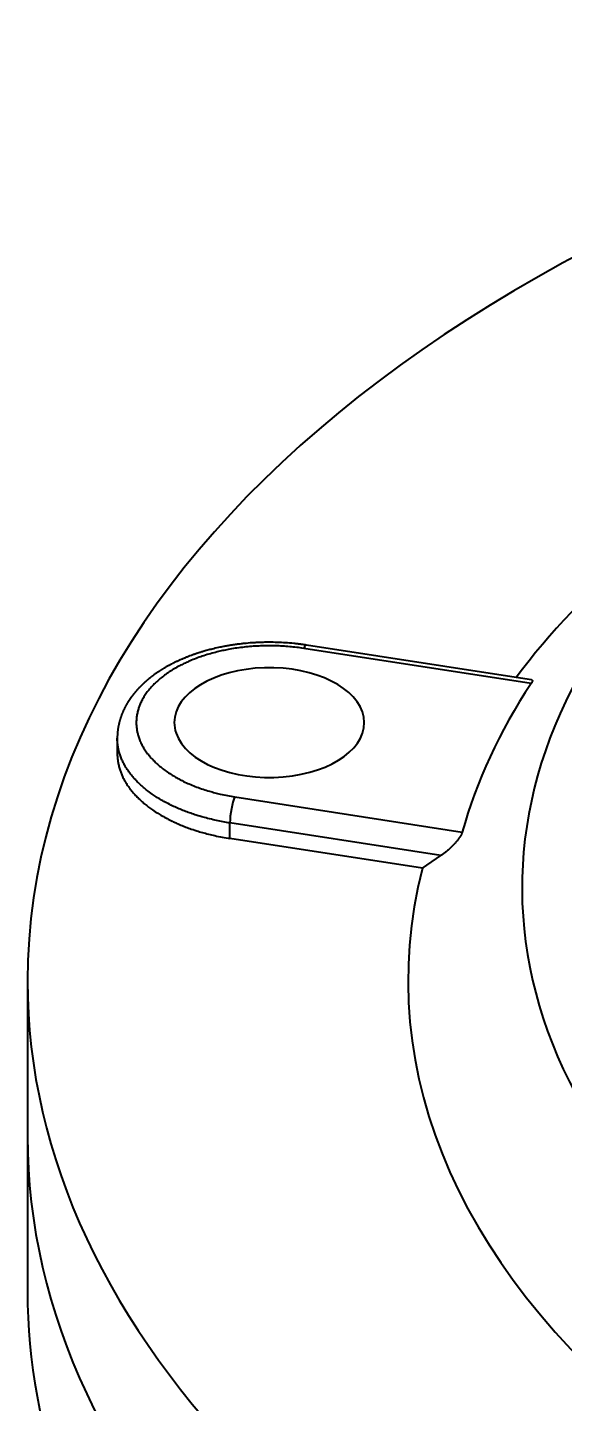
# Model space of a CAD drawing. Header units: millimetres. Extents: x 15 to 415, y 5 to 292.
# Drawn here: x 319.94 to 329.37, y 212.48 to 236.61 of the extents above; entities that cross this region are included whole.
import ezdxf

# ---------------------------------------------------------------- set-up
doc = ezdxf.new("R2010")
doc.units = ezdxf.units.MM
doc.layers.add('Geometries', color=7, linetype='Continuous')

msp = doc.modelspace()

# ---------------------------------------------------------------- linework, layer by layer
at = {"layer": 'Geometries', "linetype": 'Continuous', "lineweight": 40}
for p, q in [((328.7815, 225.1025), (324.7907, 225.7199)), ((328.5191, 225.2083), (324.8416, 225.7772)), ((328.7904, 225.1663), (328.5191, 225.2083)), ((321.5201, 224.1464), (321.5201, 224.1466)), ((321.5201, 224.1465), (321.5201, 224.1464)), ((321.5201, 224.1464), (321.5201, 223.8743)), ((323.5829, 223.1174), (327.5737, 222.5001)), ((327.1989, 222.0866), (323.4966, 222.6594)), ((323.4966, 222.3872), (323.4966, 222.6594)), ((326.8748, 221.8646), (323.4966, 222.3872)), ((326.8748, 221.8646), (327.1989, 222.0866)), ((319.9448, 219.8896), (319.9448, 217.1679)), ((319.9448, 217.1679), (319.9448, 214.4463))]:
    msp.add_line(p, q, dxfattribs=at)
at = {"layer": 'Geometries', "linetype": 'Continuous', "lineweight": 40, "flags": 128}
for points in [[(323.9569, 225.8209), (323.9371, 225.8199), (323.9134, 225.8184), (323.8895, 225.8169), (323.8538, 225.8143), (323.818, 225.8114), (323.7824, 225.8082), (323.7468, 225.8047), (323.7282, 225.8028), (323.7096, 225.8008), (323.6911, 225.7987), (323.6725, 225.7965), (323.6539, 225.7942), (323.6351, 225.7918), (323.6278, 225.7909), (323.6205, 225.7899), (323.6132, 225.7889), (323.6058, 225.7879), (323.5984, 225.7869), (323.591, 225.7859), (323.5837, 225.7848), (323.5767, 225.7839), (323.5684, 225.7826), (323.5605, 225.7815), (323.553, 225.7804), (323.546, 225.7793), (323.5395, 225.7783), (323.5351, 225.7777), (323.5305, 225.777), (323.5256, 225.7762), (323.5204, 225.7754), (323.5148, 225.7745), (323.5089, 225.7735), (323.5027, 225.7725), (323.4968, 225.7716), (323.4905, 225.7705), (323.484, 225.7695), (323.4776, 225.7684), (323.4711, 225.7673), (323.4648, 225.7662), (323.4476, 225.7632), (323.4307, 225.7602), (323.4142, 225.7572), (323.398, 225.7541), (323.382, 225.7511), (323.3614, 225.747), (323.3413, 225.743), (323.3213, 225.7388), (323.294, 225.733), (323.2668, 225.727), (323.2399, 225.7209), (323.2132, 225.7145), (323.1867, 225.7081), (323.1657, 225.7028), (323.1447, 225.6974), (323.1236, 225.6919), (323.1023, 225.6861), (323.0806, 225.6802), (323.0621, 225.6749), (323.0438, 225.6697), (323.0257, 225.6643), (323.0173, 225.6618), (323.0089, 225.6593), (323.0007, 225.6568), (322.9928, 225.6544), (322.9853, 225.6521), (322.978, 225.6498), (322.9711, 225.6477), (322.9645, 225.6456), (322.9579, 225.6435), (322.9511, 225.6413), (322.944, 225.639), (322.9367, 225.6367), (322.9291, 225.6342), (322.9213, 225.6316), (322.9107, 225.6281), (322.9, 225.6245), (322.8894, 225.6209), (322.879, 225.6173), (322.8686, 225.6137), (322.8585, 225.6101), (322.8484, 225.6065), (322.8211, 225.5967), (322.7939, 225.5866), (322.7824, 225.5822), (322.7707, 225.5777), (322.7588, 225.5731), (322.7467, 225.5683), (322.7343, 225.5634), (322.7217, 225.5584), (322.7152, 225.5557), (322.709, 225.5532), (322.7032, 225.5508), (322.6978, 225.5486), (322.6928, 225.5465), (322.6891, 225.5449), (322.6856, 225.5435), (322.6824, 225.5421), (322.6794, 225.5408), (322.6761, 225.5395), (322.6717, 225.5376), (322.6669, 225.5355), (322.6618, 225.5333), (322.6563, 225.531), (322.6505, 225.5284), (322.6456, 225.5263), (322.6406, 225.5241), (322.6354, 225.5219), (322.6304, 225.5196), (322.6254, 225.5174), (322.6144, 225.5125), (322.6037, 225.5076), (322.5932, 225.5028), (322.583, 225.4981), (322.5715, 225.4927), (322.5598, 225.4872), (322.548, 225.4815), (322.5361, 225.4758), (322.5267, 225.4712), (322.5173, 225.4665), (322.5082, 225.462), (322.4994, 225.4576), (322.491, 225.4533), (322.4829, 225.4492), (322.4752, 225.4452), (322.4674, 225.4411), (322.4592, 225.4368), (322.4508, 225.4324), (322.4423, 225.4279), (322.4325, 225.4226), (322.4225, 225.4171), (322.4122, 225.4115), (322.4018, 225.4057), (322.3912, 225.3997), (322.3805, 225.3936), (322.3662, 225.3854), (322.3518, 225.377), (322.3473, 225.3743), (322.3427, 225.3716), (322.3381, 225.3689), (322.3336, 225.3662), (322.3292, 225.3636), (322.3245, 225.3607), (322.32, 225.358), (322.3158, 225.3554), (322.3119, 225.353), (322.3082, 225.3508), (322.3048, 225.3487), (322.3017, 225.3468), (322.2982, 225.3446), (322.2944, 225.3422), (322.2903, 225.3396), (322.2859, 225.3368), (322.2811, 225.3338), (322.2769, 225.3311), (322.2725, 225.3283), (322.2679, 225.3253), (322.2632, 225.3223), (322.2585, 225.3193), (322.2539, 225.3163), (322.2432, 225.3092), (322.2327, 225.3022), (322.2209, 225.2943), (322.2094, 225.2864), (322.1983, 225.2787), (322.1875, 225.2711), (322.1792, 225.2652), (322.1712, 225.2595), (322.1634, 225.2538), (322.1559, 225.2483), (322.151, 225.2448), (322.1463, 225.2413), (322.1416, 225.2378), (322.1367, 225.2341), (322.1317, 225.2303), (322.1264, 225.2263), (322.121, 225.2222), (322.1158, 225.2182), (322.1105, 225.2141), (322.1051, 225.2099), (322.0997, 225.2056), (322.0944, 225.2015), (322.0892, 225.1973), (322.0823, 225.1919), (322.0757, 225.1865), (322.0692, 225.1812), (322.0629, 225.176), (322.0569, 225.171), (322.0511, 225.1662), (322.0456, 225.1616), (322.0404, 225.1572), (322.0367, 225.154), (322.0327, 225.1506), (322.0286, 225.147), (322.0243, 225.1433), (322.0198, 225.1394), (322.0152, 225.1353), (322.0106, 225.1313), (322.006, 225.1272), (322.0013, 225.123), (321.9968, 225.1189), (321.9924, 225.115), (321.9879, 225.1108), (321.9835, 225.1068), (321.9795, 225.1031), (321.9756, 225.0995), (321.972, 225.0961), (321.9683, 225.0926), (321.9644, 225.0889), (321.9603, 225.0851), (321.9554, 225.0804), (321.9504, 225.0755), (321.945, 225.0703), (321.9396, 225.065), (321.9341, 225.0595), (321.9267, 225.0521), (321.9192, 225.0445), (321.9115, 225.0367), (321.9078, 225.0328), (321.9043, 225.0292), (321.901, 225.0257), (321.8979, 225.0225), (321.8951, 225.0195), (321.8925, 225.0167), (321.8902, 225.0143), (321.8882, 225.0121), (321.8862, 225.01), (321.8842, 225.0078), (321.8819, 225.0053), (321.8793, 225.0025), (321.8766, 224.9995), (321.8736, 224.9962), (321.8704, 224.9927), (321.867, 224.989), (321.8635, 224.985), (321.8592, 224.9802), (321.8551, 224.9755), (321.8511, 224.971), (321.8473, 224.9666), (321.843, 224.9616), (321.8388, 224.9567), (321.8349, 224.9521), (321.8312, 224.9476), (321.8275, 224.9432), (321.8238, 224.9388), (321.8195, 224.9336), (321.8153, 224.9284), (321.8111, 224.9232), (321.8067, 224.9178), (321.8022, 224.9121), (321.7975, 224.9061), (321.7933, 224.9006), (321.7888, 224.8949), (321.7843, 224.8889), (321.7816, 224.8853), (321.779, 224.8819), (321.7765, 224.8786), (321.7742, 224.8755), (321.7714, 224.8717), (321.7689, 224.8683), (321.7666, 224.8651), (321.7644, 224.8622), (321.7629, 224.8601), (321.7615, 224.8581), (321.7599, 224.8559), (321.7582, 224.8535), (321.756, 224.8504), (321.7536, 224.847), (321.751, 224.8433), (321.7482, 224.8393), (321.7452, 224.835), (321.7421, 224.8305), (321.7391, 224.8261), (321.7363, 224.8219), (321.7337, 224.8181), (321.7313, 224.8144), (321.729, 224.8111), (321.727, 224.808), (321.7251, 224.8051), (321.7234, 224.8025), (321.722, 224.8004), (321.7206, 224.7982), (321.7191, 224.7958), (321.7174, 224.7933), (321.7157, 224.7905), (321.7138, 224.7876), (321.7118, 224.7844), (321.7097, 224.7811), (321.7075, 224.7776), (321.7052, 224.7738), (321.7029, 224.77), (321.7006, 224.7663), (321.6984, 224.7628), (321.6964, 224.7594), (321.6938, 224.755), (321.6914, 224.7509), (321.6891, 224.7471), (321.6871, 224.7437), (321.6858, 224.7413), (321.6845, 224.7391), (321.6831, 224.7368), (321.6817, 224.7343), (321.6801, 224.7315), (321.6785, 224.7286), (321.6767, 224.7255), (321.6748, 224.7222), (321.6729, 224.7186), (321.6708, 224.7148), (321.6685, 224.7108), (321.6663, 224.7067), (321.6642, 224.7027), (321.6621, 224.6989), (321.6602, 224.6952), (321.6583, 224.6916), (321.6559, 224.6869), (321.6535, 224.6825), (321.6514, 224.6783), (321.6493, 224.6742), (321.6472, 224.6699), (321.6442, 224.664), (321.6412, 224.6578), (321.638, 224.6512), (321.6349, 224.6446), (321.6318, 224.6381), (321.6289, 224.6318), (321.6261, 224.6257), (321.6234, 224.6198), (321.6209, 224.614), (321.6183, 224.6082), (321.6155, 224.6017), (321.6127, 224.595), (321.6098, 224.5882), (321.6069, 224.5812), (321.6041, 224.5744), (321.6003, 224.5647), (321.5967, 224.5552), (321.5931, 224.5458), (321.5896, 224.5362), (321.5868, 224.5284), (321.584, 224.5205), (321.5813, 224.5126), (321.5787, 224.5048), (321.5762, 224.4971), (321.5737, 224.4895), (321.5713, 224.4818), (321.5689, 224.474), (321.5665, 224.4659), (321.5641, 224.4576), (321.5617, 224.4491), (321.5602, 224.4434), (321.5586, 224.4376), (321.557, 224.4316), (321.5555, 224.4258), (321.5541, 224.4203), (321.5528, 224.415), (321.5517, 224.4102), (321.5506, 224.4057), (321.5496, 224.4014), (321.5485, 224.397), (321.5475, 224.3924), (321.5462, 224.3865), (321.5449, 224.3803), (321.5435, 224.3739), (321.5422, 224.3674), (321.5409, 224.3609), (321.5397, 224.3545), (321.5385, 224.3482), (321.5367, 224.3379), (321.535, 224.3279), (321.5334, 224.3182), (321.5326, 224.3125), (321.5317, 224.307), (321.5309, 224.3011), (321.5301, 224.295), (321.5295, 224.2908), (321.529, 224.2865), (321.5284, 224.282), (321.5279, 224.2774), (321.5273, 224.2728), (321.5268, 224.2684), (321.5263, 224.2636), (321.5258, 224.259), (321.5254, 224.2547), (321.525, 224.2507), (321.5247, 224.2476), (321.5245, 224.2445), (321.5242, 224.2412), (321.5239, 224.2377), (321.5236, 224.234), (321.5233, 224.2301), (321.5231, 224.227), (321.5228, 224.2237), (321.5226, 224.2203), (321.5224, 224.2167), (321.5221, 224.2129), (321.5219, 224.2088), (321.5216, 224.2044), (321.5214, 224.1997), (321.5212, 224.1947), (321.521, 224.1894), (321.5208, 224.1839), (321.5206, 224.178), (321.5204, 224.1722), (321.5203, 224.1662), (321.5202, 224.1598), (321.5202, 224.1533), (321.5201, 224.1465)], [(324.8416, 225.7772), (324.8302, 225.7789), (324.8192, 225.7806), (324.8087, 225.7821), (324.7985, 225.7836), (324.7888, 225.785), (324.7795, 225.7863), (324.7711, 225.7875), (324.7631, 225.7886), (324.7555, 225.7896), (324.7482, 225.7905), (324.7414, 225.7914), (324.7349, 225.7923), (324.7288, 225.793), (324.723, 225.7938), (324.7177, 225.7944), (324.7127, 225.795), (324.7065, 225.7958), (324.7004, 225.7965), (324.6942, 225.7973), (324.6751, 225.7995), (324.6556, 225.8017), (324.6359, 225.8038), (324.6159, 225.8058), (324.5803, 225.8092), (324.5447, 225.8123), (324.509, 225.8151), (324.4732, 225.8176), (324.4366, 225.8198), (324.4, 225.8218), (324.3633, 225.8234), (324.3267, 225.8247), (324.29, 225.8257), (324.2532, 225.8265), (324.2165, 225.8269), (324.1936, 225.827), (324.1707, 225.8269), (324.148, 225.8268), (324.1253, 225.8265), (324.1026, 225.8262), (324.0797, 225.8257), (324.0565, 225.825), (324.0331, 225.8243), (324.0088, 225.8234), (323.9847, 225.8223), (323.9609, 225.8211), (323.9569, 225.8209)], [(324.7907, 225.7199), (324.7604, 225.7245), (324.73, 225.7288), (324.6995, 225.7329), (324.6689, 225.7367), (324.6383, 225.7404), (324.6075, 225.7437), (324.5767, 225.7469), (324.5458, 225.7498), (324.5148, 225.7524), (324.4838, 225.7548), (324.4527, 225.757), (324.4216, 225.759), (324.3905, 225.7607), (324.3593, 225.7621), (324.328, 225.7633), (324.2968, 225.7643), (324.2655, 225.765), (324.2342, 225.7655), (324.2008, 225.7658), (324.1674, 225.7658), (324.1339, 225.7655), (324.1005, 225.7649), (324.0671, 225.764), (324.0338, 225.7629), (324.0016, 225.7616), (323.9695, 225.76), (323.9374, 225.7581), (323.9054, 225.756), (323.8734, 225.7536), (323.8415, 225.751), (323.8097, 225.7481), (323.7779, 225.745), (323.7462, 225.7416), (323.7146, 225.738), (323.683, 225.7341), (323.6516, 225.7299), (323.6203, 225.7255), (323.5891, 225.7209), (323.558, 225.716), (323.527, 225.7108), (323.4961, 225.7054), (323.4654, 225.6998), (323.4408, 225.6951), (323.4163, 225.6903), (323.3919, 225.6852), (323.3676, 225.6801), (323.3433, 225.6747), (323.3192, 225.6692), (323.2951, 225.6636), (323.2712, 225.6578), (323.2417, 225.6504), (323.2123, 225.6427), (323.1832, 225.6348), (323.1542, 225.6267), (323.1254, 225.6184), (323.0968, 225.6098), (323.0685, 225.601), (323.0403, 225.592), (323.0123, 225.5828), (322.9846, 225.5733), (322.9571, 225.5636), (322.9299, 225.5537), (322.9029, 225.5436), (322.8761, 225.5332), (322.8496, 225.5227), (322.8233, 225.5119), (322.7973, 225.5009), (322.7716, 225.4898), (322.7511, 225.4806), (322.7308, 225.4714), (322.7107, 225.462), (322.6907, 225.4525), (322.6709, 225.4428), (322.6513, 225.433), (322.6319, 225.4231), (322.6127, 225.4131), (322.5891, 225.4004), (322.5657, 225.3876), (322.5427, 225.3746), (322.52, 225.3614), (322.4976, 225.348), (322.4756, 225.3345), (322.4538, 225.3208), (322.4324, 225.3069), (322.4267, 225.3031)], [(322.4267, 225.3031), (322.4114, 225.2928), (322.3906, 225.2786), (322.3702, 225.2642), (322.3502, 225.2496), (322.3305, 225.2349), (322.3112, 225.22), (322.2922, 225.205), (322.2736, 225.1898), (322.2553, 225.1745), (322.2374, 225.1591), (322.2233, 225.1465), (322.2095, 225.1339), (322.1959, 225.1212), (322.1825, 225.1084), (322.1693, 225.0955), (322.1564, 225.0825), (322.1438, 225.0695), (322.1314, 225.0563), (322.1164, 225.0399), (322.1017, 225.0233), (322.0874, 225.0066), (322.0736, 224.9899), (322.0601, 224.973), (322.0471, 224.956), (322.0344, 224.9389), (322.0222, 224.9217), (322.0104, 224.9044), (321.999, 224.887), (321.988, 224.8695), (321.9774, 224.8519), (321.9673, 224.8343), (321.9575, 224.8165), (321.9482, 224.7987), (321.9393, 224.7809), (321.9309, 224.7629), (321.9229, 224.7449), (321.9168, 224.7304), (321.9109, 224.7158), (321.9053, 224.7013), (321.9001, 224.6866), (321.895, 224.6719), (321.8903, 224.6572), (321.8859, 224.6425), (321.8817, 224.6277), (321.8769, 224.6093), (321.8726, 224.5909), (321.8687, 224.5724), (321.8653, 224.5539), (321.8622, 224.5354), (321.8597, 224.5169), (321.8576, 224.4983), (321.8559, 224.4797), (321.8546, 224.4612), (321.8538, 224.4426), (321.8535, 224.424), (321.8536, 224.4054), (321.8541, 224.3868), (321.8551, 224.3682), (321.8565, 224.3496), (321.8584, 224.331), (321.8607, 224.3125), (321.8635, 224.2939), (321.866, 224.2791), (321.8688, 224.2642), (321.8719, 224.2494), (321.8753, 224.2346), (321.879, 224.2198), (321.883, 224.205), (321.8872, 224.1902), (321.8918, 224.1755), (321.8978, 224.1572), (321.9043, 224.139), (321.9112, 224.1208), (321.9186, 224.1027), (321.9263, 224.0846), (321.9345, 224.0666), (321.9432, 224.0487), (321.9522, 224.0309), (321.9617, 224.0131), (321.9717, 223.9954), (321.982, 223.9778), (321.9927, 223.9602), (322.0039, 223.9428), (322.0155, 223.9254), (322.0275, 223.9082), (322.0399, 223.891), (322.0528, 223.8739), (322.066, 223.857), (322.0769, 223.8434), (322.0881, 223.8299), (322.0995, 223.8165), (322.1112, 223.8032), (322.1232, 223.7899), (322.1354, 223.7767), (322.1479, 223.7636), (322.1606, 223.7505), (322.1768, 223.7344), (322.1934, 223.7185), (322.2103, 223.7026), (322.2277, 223.6869), (322.2454, 223.6714), (322.2634, 223.656), (322.2819, 223.6407), (322.3007, 223.6256), (322.3198, 223.6106), (322.3393, 223.5958), (322.3592, 223.5812), (322.3794, 223.5667), (322.4, 223.5523), (322.4209, 223.5382), (322.4421, 223.5242), (322.4637, 223.5103), (322.4856, 223.4967), (322.5078, 223.4832), (322.5259, 223.4725), (322.5442, 223.4619), (322.5627, 223.4514), (322.5814, 223.4411), (322.6003, 223.4309), (322.6194, 223.4207), (322.6387, 223.4107), (322.6582, 223.4008), (322.6827, 223.3888), (322.7075, 223.3769), (322.7326, 223.3652), (322.7579, 223.3537), (322.7835, 223.3424), (322.8094, 223.3313), (322.8355, 223.3204), (322.8619, 223.3097), (322.8886, 223.2993), (322.9155, 223.289), (322.9426, 223.279), (322.97, 223.2692), (322.9976, 223.2596), (323.0254, 223.2503), (323.0535, 223.2411), (323.0818, 223.2322), (323.1103, 223.2235), (323.1389, 223.215), (323.1621, 223.2084), (323.1855, 223.2019), (323.2089, 223.1956), (323.2325, 223.1894), (323.2562, 223.1833), (323.28, 223.1774), (323.304, 223.1717), (323.3281, 223.1661), (323.3593, 223.1591), (323.3907, 223.1524), (323.4223, 223.1459), (323.454, 223.1397), (323.486, 223.1337), (323.5182, 223.128), (323.5504, 223.1226), (323.5829, 223.1174)], [(328.7904, 225.1663), (328.7924, 225.1659), (328.7947, 225.1652), (328.7968, 225.1642), (328.7986, 225.163), (328.8001, 225.1615), (328.8014, 225.1597), (328.8023, 225.1577), (328.8029, 225.1553), (328.8031, 225.1528), (328.8031, 225.1498), (328.8027, 225.1465), (328.8019, 225.143), (328.8008, 225.1391), (328.7994, 225.1354), (328.7978, 225.1315), (328.7959, 225.1273), (328.7937, 225.1229), (328.7911, 225.1181), (328.7882, 225.1131), (328.785, 225.1079), (328.7815, 225.1025)], [(323.4966, 222.6594), (323.4966, 222.6594), (323.467, 222.6641), (323.4376, 222.6689), (323.4082, 222.674), (323.379, 222.6793), (323.3498, 222.6847), (323.3207, 222.6904), (323.2917, 222.6962), (323.2628, 222.7023), (323.234, 222.7086), (323.2054, 222.715), (323.1712, 222.7229), (323.1373, 222.7312), (323.1036, 222.7397), (323.0784, 222.7462), (323.0533, 222.7529), (323.0284, 222.7598), (323.0035, 222.7668), (322.9707, 222.7764), (322.938, 222.7862), (322.9056, 222.7962), (322.8815, 222.804), (322.8574, 222.8119), (322.8335, 222.8199), (322.8098, 222.8281), (322.7862, 222.8364), (322.7628, 222.8448), (322.7396, 222.8534), (322.7165, 222.8621), (322.6935, 222.871), (322.6706, 222.88), (322.648, 222.8891), (322.6255, 222.8984), (322.6016, 222.9085), (322.5779, 222.9187), (322.5544, 222.9291), (322.5311, 222.9396), (322.508, 222.9503), (322.4851, 222.9611), (322.4624, 222.9721), (322.4399, 222.9833), (322.4122, 222.9973), (322.3849, 223.0116), (322.358, 223.026), (322.3379, 223.037), (322.3181, 223.0482), (322.2985, 223.0594), (322.2791, 223.0708), (322.2535, 223.0861), (322.2284, 223.1016), (322.2036, 223.1173), (322.1852, 223.1292), (322.167, 223.1413), (322.1491, 223.1534), (322.1313, 223.1657), (322.1081, 223.1821), (322.0852, 223.1988), (322.0628, 223.2156), (322.0462, 223.2284), (322.0298, 223.2413), (322.0136, 223.2542), (321.9977, 223.2673), (321.981, 223.2814), (321.9645, 223.2956), (321.9482, 223.3098), (321.9323, 223.3242), (321.9166, 223.3388), (321.9012, 223.3534), (321.886, 223.3681), (321.8712, 223.3829), (321.8576, 223.3968), (321.8443, 223.4108), (321.8313, 223.4248), (321.8185, 223.4389), (321.8059, 223.4531), (321.7936, 223.4674), (321.7815, 223.4818), (321.7697, 223.4962), (321.7544, 223.5155), (321.7395, 223.5349), (321.7252, 223.5545), (321.7147, 223.5693), (321.7044, 223.5841), (321.6945, 223.599), (321.6848, 223.6139), (321.6723, 223.6339), (321.6603, 223.654), (321.6487, 223.6742), (321.6404, 223.6894), (321.6323, 223.7046), (321.6245, 223.7199), (321.617, 223.7353), (321.6093, 223.7518), (321.6018, 223.7683), (321.5947, 223.7849), (321.5879, 223.8015), (321.5814, 223.8182), (321.5753, 223.835), (321.5694, 223.8517), (321.5639, 223.8685), (321.5591, 223.8842), (321.5545, 223.8999), (321.5502, 223.9157), (321.5463, 223.9314), (321.5425, 223.9472), (321.5391, 223.9631), (321.536, 223.9789), (321.5331, 223.9948), (321.5297, 224.0159), (321.5269, 224.0371), (321.5245, 224.0583), (321.5231, 224.0742), (321.5219, 224.0902), (321.521, 224.1061), (321.5205, 224.1221), (321.5201, 224.1433), (321.5201, 224.1464)], [(321.5201, 223.8743), (321.5203, 223.8595), (321.5207, 223.8436), (321.5216, 223.8223), (321.5231, 223.8011), (321.5251, 223.7799), (321.527, 223.764), (321.5291, 223.7481), (321.5315, 223.7322), (321.5342, 223.7163), (321.5374, 223.6993), (321.5409, 223.6824), (321.5448, 223.6654), (321.5489, 223.6485), (321.5534, 223.6316), (321.5583, 223.6148), (321.5634, 223.5979), (321.5689, 223.5811), (321.5743, 223.5655), (321.58, 223.5499), (321.586, 223.5343), (321.5922, 223.5188), (321.5987, 223.5033), (321.6055, 223.4878), (321.6126, 223.4724), (321.62, 223.457), (321.6302, 223.4366), (321.6409, 223.4163), (321.6521, 223.3961), (321.6608, 223.3809), (321.6698, 223.3658), (321.6791, 223.3508), (321.6886, 223.3358), (321.7017, 223.316), (321.7153, 223.2962), (321.7293, 223.2766), (321.7402, 223.2619), (321.7513, 223.2473), (321.7627, 223.2328), (321.7744, 223.2183), (321.7871, 223.2029), (321.8002, 223.1875), (321.8135, 223.1723), (321.8271, 223.1571), (321.8411, 223.142), (321.8553, 223.127), (321.8698, 223.1121), (321.8847, 223.0973), (321.8987, 223.0836), (321.913, 223.07), (321.9276, 223.0564), (321.9423, 223.043), (321.9574, 223.0296), (321.9727, 223.0163), (321.9882, 223.0031), (322.004, 222.9899), (322.02, 222.9769), (322.0362, 222.964), (322.0526, 222.9512), (322.0693, 222.9385), (322.0862, 222.9259), (322.1033, 222.9134), (322.1207, 222.901), (322.1383, 222.8887), (322.1621, 222.8724), (322.1862, 222.8564), (322.2107, 222.8405), (322.2294, 222.8288), (322.2483, 222.8171), (322.2674, 222.8056), (322.2867, 222.7941), (322.3076, 222.782), (322.3287, 222.7701), (322.35, 222.7582), (322.3716, 222.7465), (322.3934, 222.7349), (322.4155, 222.7235), (322.4377, 222.7122), (322.4602, 222.701), (322.4813, 222.6908), (322.5027, 222.6806), (322.5241, 222.6706), (322.5458, 222.6608), (322.5677, 222.651), (322.5897, 222.6414), (322.612, 222.6319), (322.6343, 222.6225), (322.6569, 222.6133), (322.6796, 222.6043), (322.7024, 222.5953), (322.7254, 222.5865), (322.7486, 222.5778), (322.772, 222.5693), (322.7955, 222.5609), (322.8191, 222.5527), (322.8509, 222.5419), (322.8828, 222.5314), (322.915, 222.5211), (322.9394, 222.5136), (322.9639, 222.5062), (322.9885, 222.4989), (323.0133, 222.4919), (323.0399, 222.4844), (323.0667, 222.4772), (323.0937, 222.4701), (323.1207, 222.4632), (323.1479, 222.4564), (323.1753, 222.4498), (323.2028, 222.4434), (323.2304, 222.4372), (323.2631, 222.4301), (323.296, 222.4232), (323.329, 222.4166), (323.3622, 222.4102), (323.3956, 222.4041), (323.4291, 222.3982), (323.4628, 222.3926), (323.4966, 222.3872)], [(327.5737, 222.5001), (327.5719, 222.494), (327.5697, 222.4877), (327.5673, 222.4812), (327.5646, 222.4745), (327.5614, 222.4673), (327.5579, 222.46), (327.5542, 222.4525), (327.5501, 222.4449), (327.5459, 222.4373), (327.5414, 222.4297), (327.5367, 222.422), (327.5318, 222.4141), (327.5265, 222.406), (327.521, 222.3979), (327.5153, 222.3897), (327.5094, 222.3815), (327.5032, 222.3731), (327.4969, 222.3648), (327.4905, 222.3565), (327.4839, 222.3482), (327.4772, 222.3399), (327.4701, 222.3314), (327.463, 222.323), (327.4557, 222.3146), (327.4484, 222.3063), (327.4409, 222.298), (327.4326, 222.2889), (327.4242, 222.2799), (327.4157, 222.2709), (327.4071, 222.2621), (327.3985, 222.2534), (327.3898, 222.2448), (327.3811, 222.2362), (327.3723, 222.2278), (327.3631, 222.2191), (327.3539, 222.2105), (327.3446, 222.2021), (327.3353, 222.1938), (327.324, 222.1838), (327.3126, 222.174), (327.3013, 222.1644), (327.29, 222.1551), (327.2787, 222.1459), (327.2675, 222.137), (327.2562, 222.1283), (327.2451, 222.1198), (327.2334, 222.1111), (327.2219, 222.1027), (327.2104, 222.0945), (327.1989, 222.0866)]]:
    msp.add_lwpolyline(points, dxfattribs=at)
at = {"layer": 'Geometries', "linetype": 'Continuous', "lineweight": 40}
for centre, major_axis, ratio, start_param, end_param in [((349.9448, 219.8896), (-30, 0), 0.5773503, 4.9773923, 6.2831853), ((349.9448, 221.5226), (-21.3222, 0), 0.5773503, 5.4977871, 10.2101761), ((349.9448, 219.8896), (-23.3222, 0), 0.5773503, 5.4977871, 5.8771179), ((324.7907, 225.4478), (0.051, 0.3294), 0.2113249, 6.283185, 6.9150996), ((324.1868, 224.4187), (-1.6667, 0), 0.5773503, 0.1966552, 6.2831853), ((349.9448, 220.4339), (22.6556, 0), 0.5773503, 2.7766187, 2.9829679), ((324.1868, 224.4187), (-1.6667, 0), 0.5773503, 0, 0.1966552), ((323.5829, 222.8453), (-0.051, -0.3294), 0.2113249, 3.773507, 5.3443033), ((349.9448, 219.8896), (-23.3222, 0), 0.5773503, 6.1359767, 6.9336211), ((349.9448, 219.8896), (-30, 0), 0.5773503, 0, 3.1415927), ((349.9448, 217.1679), (-30, 0), 0.5773503, 0, 3.1415927), ((349.9448, 217.1679), (-30, 0), 0.5773503, 0, 3.1415927), ((349.9448, 214.4463), (-30, 0), 0.5773503, 0, 0.8410687)]:
    msp.add_ellipse(centre, major_axis=major_axis, ratio=ratio, start_param=start_param, end_param=end_param, dxfattribs=at)

doc.saveas('drawing.dxf')
